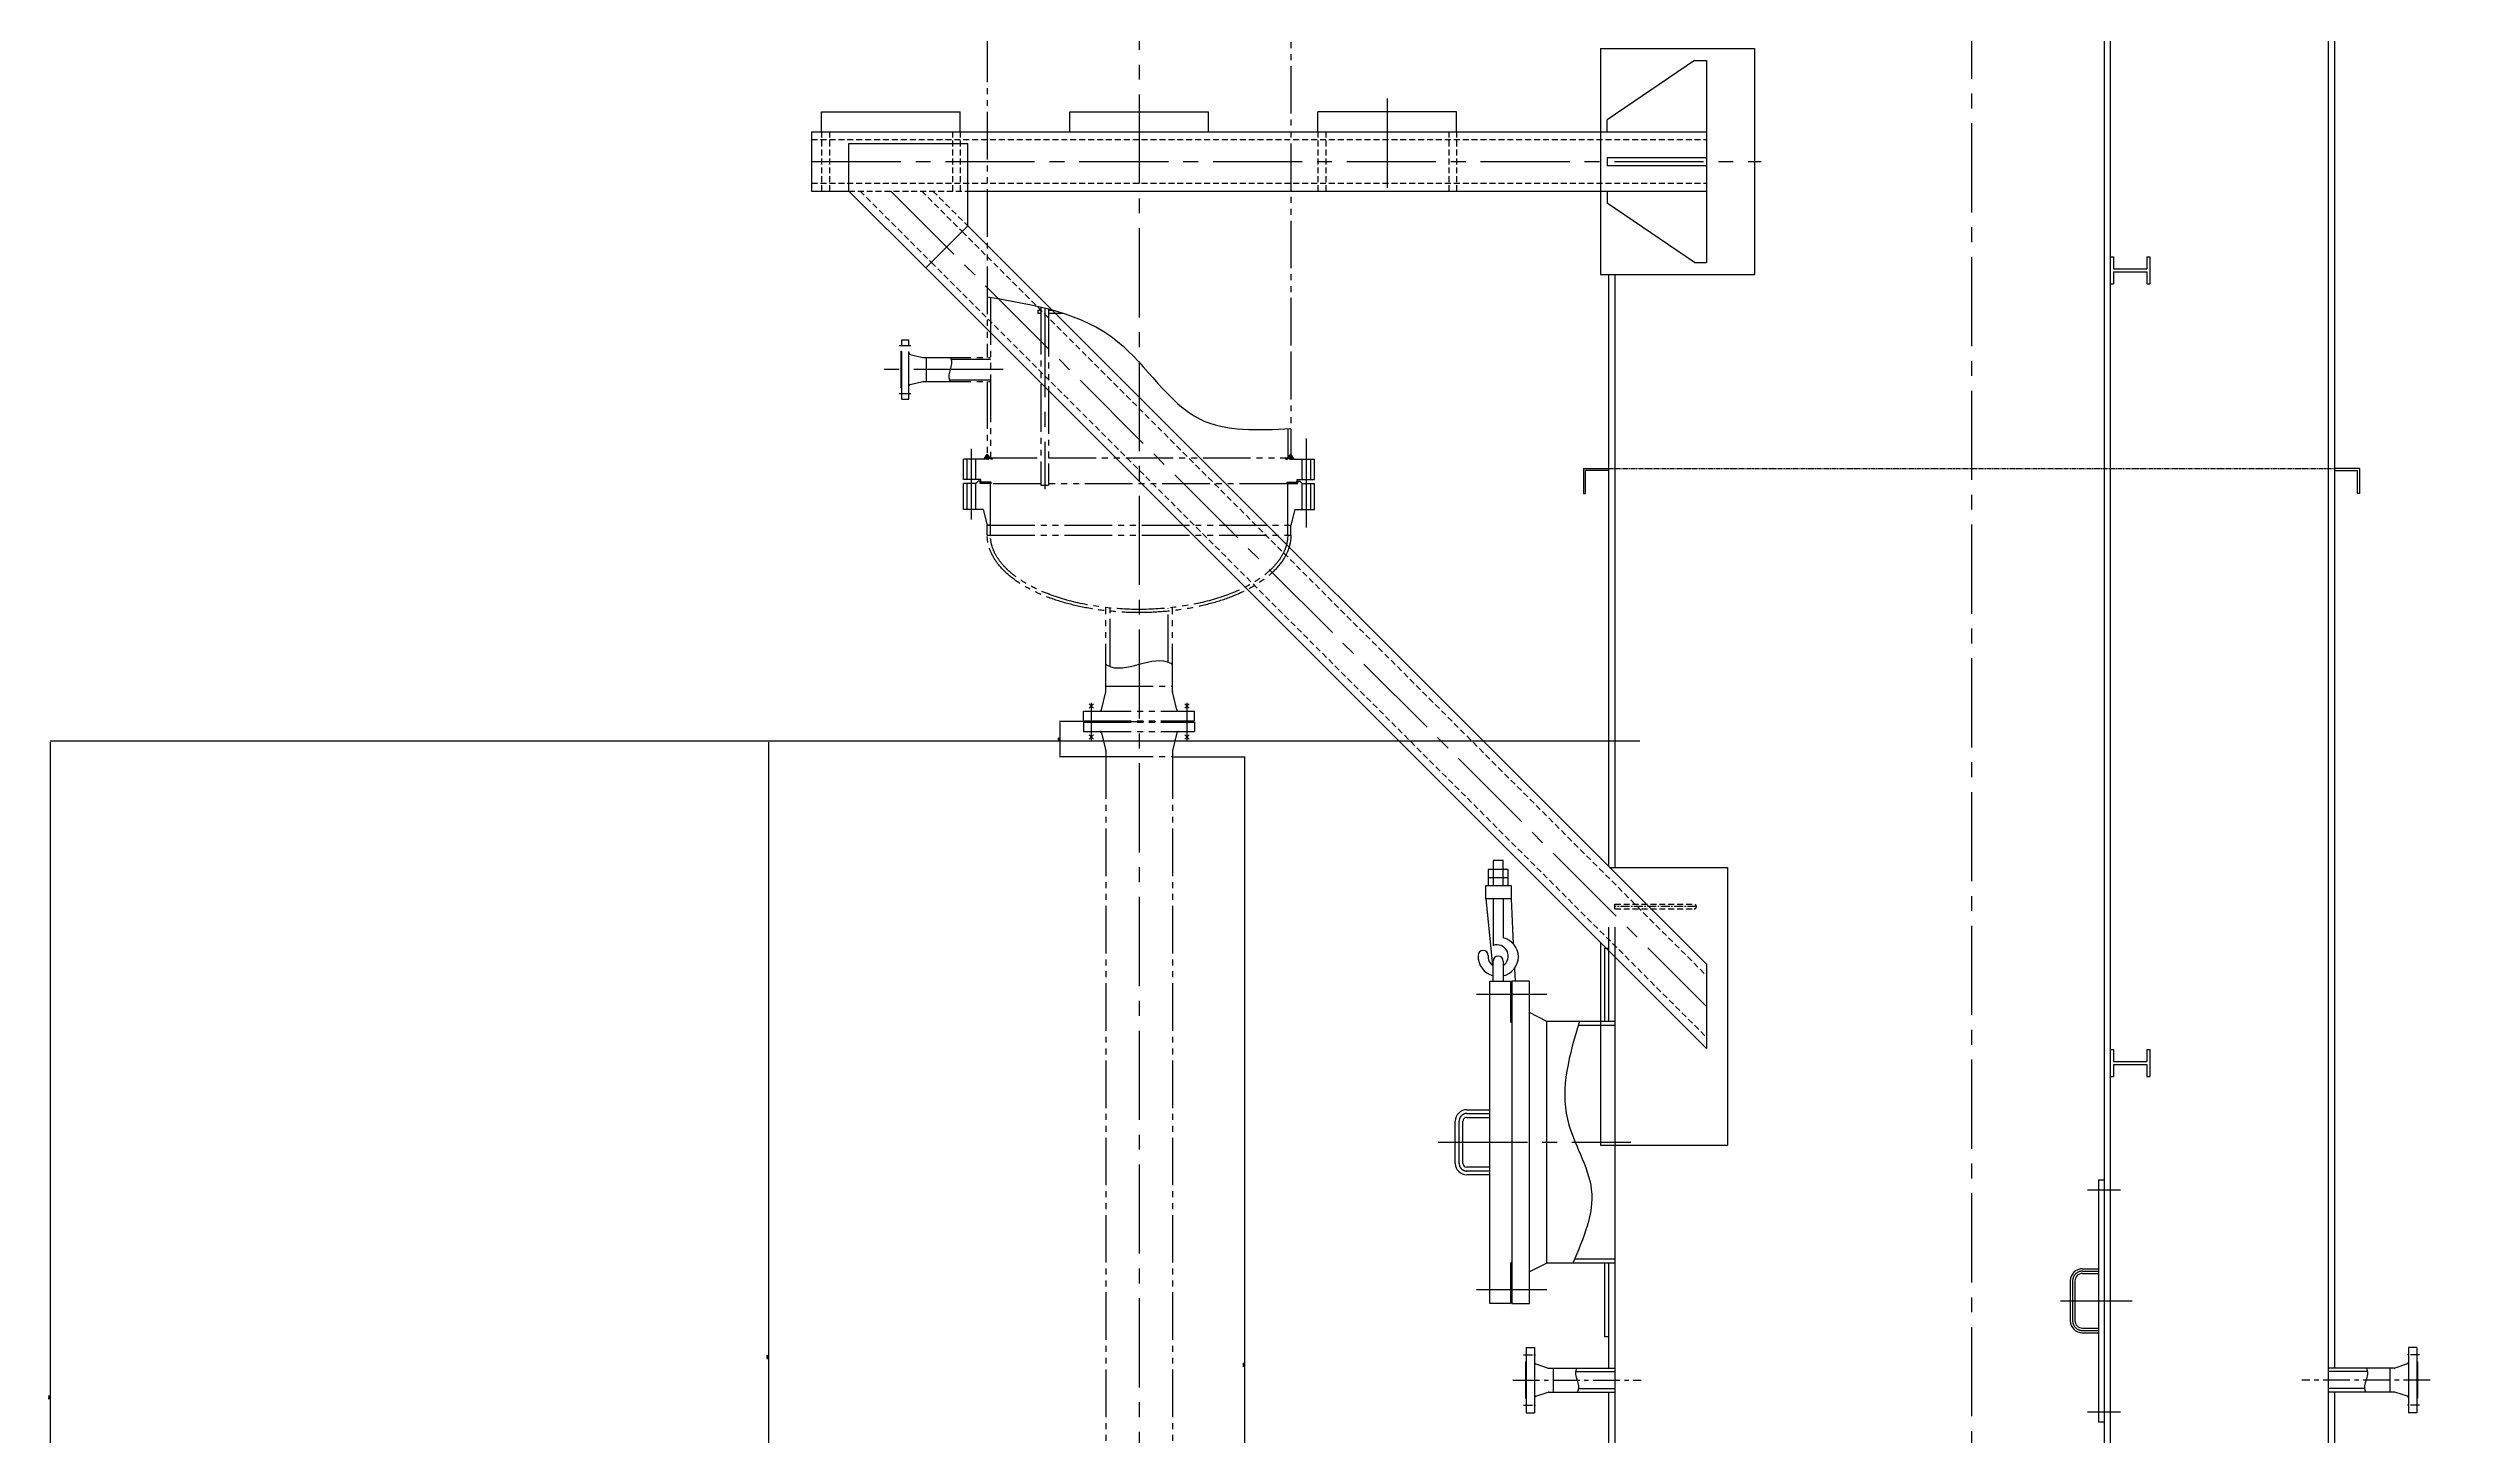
# Model space of a CAD drawing. Extents: x 45567 to 121349, y -17555 to 19241.
# Drawn here: x 80334 to 86446, y -7774 to -4274 of the extents above; entities that cross this region are included whole.
import ezdxf

# ---------------------------------------------------------------- set-up
doc = ezdxf.new("R2010")
doc.units = 0
doc.header["$LTSCALE"] = 30
doc.header["$MEASUREMENT"] = 0
for name, pattern in [('CENTER2', [1.125, 0.75, -0.125, 0.125, -0.125]), ('DASHDOT-S', [14, 10, -2, 0, -2]), ('DASHED', [0.75, 0.5, -0.25]), ('LIDIVIDE', [0.65, 0.4, -0.05, 0.05, -0.05, 0.05, -0.05])]:
    doc.linetypes.add(name, pattern=pattern)
doc.layers.get('DEFPOINTS').update_dxf_attribs({"linetype": 'CONTINUOUS'})
for name, color, linetype in [('1', 2, 'CONTINUOUS'), ('2', 1, 'CONTINUOUS'), ('3', 3, 'CENTER2'), ('5', 6, 'LIDIVIDE'), ('6', 4, 'DASHED')]:
    doc.layers.add(name, color=color, linetype=linetype)
doc.styles.add('HZ', font='simplex.shx', dxfattribs={"width": 0.75, "bigfont": 'SBTXT.shx'})
doc.dimstyles.new('STANDARD$0', dxfattribs={"dimtxt": 3.2, "dimasz": 2.8, "dimexe": 0.6, "dimexo": 0.6, "dimgap": 1, "dimtad": 1, "dimdec": 0, "dimzin": 0, "dimdsep": 46, "dimtxsty": 'HZ', "dimcen": 0.09, "dimadec": 0, "dimazin": 0, "dimtfac": 1, "dimtdec": 0, "dimtmove": 0, "dimatfit": 3, "dimfxl": 0, "dimtolj": 1, "dimtzin": 0, "dimarcsym": 0})
doc.dimstyles.new('STANDARD$2', dxfattribs={"dimtxt": 3.2, "dimasz": 2.8, "dimexe": 1, "dimexo": 0, "dimgap": 0.4, "dimtad": 1, "dimtih": 1, "dimtoh": 1, "dimdec": 0, "dimzin": 0, "dimdsep": 46, "dimtxsty": 'HZ', "dimcen": 0.75, "dimclrd": 256, "dimclre": 256, "dimclrt": 256, "dimadec": 0, "dimazin": 0, "dimtfac": 1, "dimtdec": 0, "dimtmove": 0, "dimatfit": 3, "dimfxl": 0, "dimtolj": 1, "dimtzin": 0, "dimlwd": -1, "dimlwe": -1, "dimarcsym": 0})

# ---------------------------------------------------------------- blocks, each defined once
blk = doc.blocks.new('*D848')
at = {"layer": '1'}
for start, end in [(268.47286, 269.22631), (269.24247, 269.99592)]:
    blk.add_arc((85184.8, 25824.9), 39326.1, start, end, dxfattribs=at)
for points in [[(84136.8, -13487.7), (84136.8, -13486.7), (84134, -13487.1)], [(85182, -13500.7), (85182, -13501.6), (85184.8, -13501.2)]]:
    blk.add_solid(points, dxfattribs=at)
at = {"layer": 'DEFPOINTS', "color": 0}
for p in [(85184.8, 14436.8), (84239.9, -9524.5), (84484.2, -13494.9), (84045.8, -16784.5), (85184.8, -17093.9)]:
    blk.add_point(p, dxfattribs=at)
at = {"layer": '1', "insert": (84659.4, -13497.7), "char_height": 3.2, "attachment_point": 5, "style": 'HZ'}
blk.add_mtext('\\A1;1.531°', dxfattribs=at)
blk = doc.blocks.new('*D1341')
at = {"layer": '1', "color": 0, "lineweight": -2}
for p, q in [((83169.6, -6061.5), (83352.4, -6061.5)), ((83351.8, -9128.7), (83351.8, -6064.3)), ((83169.6, -9131.5), (83352.4, -9131.5))]:
    blk.add_line(p, q, dxfattribs=at)
at = {"layer": '1', "color": 0}
for points in [[(83351.3, -6064.3), (83352.2, -6064.3), (83351.8, -6061.5)], [(83351.3, -9128.7), (83352.2, -9128.7), (83351.8, -9131.5)]]:
    blk.add_solid(points, dxfattribs=at)
at = {"layer": 'DEFPOINTS', "color": 0}
for p in [(83169, -6061.5), (83351.8, -6061.5), (83169, -9131.5)]:
    blk.add_point(p, dxfattribs=at)
at = {"layer": '1', "color": 0, "insert": (83349.2, -7596.5), "char_height": 3.2, "attachment_point": 5, "rotation": 90, "style": 'HZ'}
blk.add_mtext('\\A1;3070', dxfattribs=at)
blk = doc.blocks.new('*D2509')
at = {"layer": '1', "color": 0, "lineweight": -2}
for p, q in [((86117.4, 7665.5), (89505.4, 7665.5)), ((89504.8, -16831.7), (89504.8, 7662.7)), ((86950.8, -16834.5), (89505.4, -16834.5))]:
    blk.add_line(p, q, dxfattribs=at)
at = {"layer": '1', "color": 0}
for points in [[(89504.3, 7662.7), (89505.2, 7662.7), (89504.8, 7665.5)], [(89504.3, -16831.7), (89505.2, -16831.7), (89504.8, -16834.5)]]:
    blk.add_solid(points, dxfattribs=at)
at = {"layer": 'DEFPOINTS', "color": 0}
for p in [(86116.8, 7665.5), (89504.8, 7665.5), (86950.2, -16834.5)]:
    blk.add_point(p, dxfattribs=at)
at = {"layer": '1', "color": 0, "insert": (89502.2, -4584.5), "char_height": 3.2, "attachment_point": 5, "rotation": 90, "style": 'HZ'}
blk.add_mtext('\\A1;24500', dxfattribs=at)
blk = doc.blocks.new('*D2526')
at = {"layer": '1', "color": 0, "lineweight": -2}
for p, q in [((81443.6, -6022.5), (80337.7, -6022.5)), ((80338.3, -6025.3), (80338.3, -9331.7)), ((83842, -9334.5), (80337.7, -9334.5))]:
    blk.add_line(p, q, dxfattribs=at)
at = {"layer": '1', "color": 0}
for points in [[(80337.8, -6025.3), (80338.8, -6025.3), (80338.3, -6022.5)], [(80337.8, -9331.7), (80338.8, -9331.7), (80338.3, -9334.5)]]:
    blk.add_solid(points, dxfattribs=at)
at = {"layer": 'DEFPOINTS', "color": 0}
for p in [(81444.2, -6022.5), (80338.3, -9334.5), (83842.6, -9334.5)]:
    blk.add_point(p, dxfattribs=at)
at = {"layer": '1', "color": 0, "insert": (80335.7, -7678.5), "char_height": 3.2, "attachment_point": 5, "rotation": 90, "style": 'HZ'}
blk.add_mtext('\\A1;3312', dxfattribs=at)
blk = doc.blocks.new('*D2528')
at = {"layer": '1', "color": 0, "lineweight": -2}
for p, q in [((82847.3, -6022.5), (82149.4, -6022.5)), ((82150, -6025.3), (82150, -9128.7)), ((83000.1, -9131.5), (82149.4, -9131.5))]:
    blk.add_line(p, q, dxfattribs=at)
at = {"layer": '1', "color": 0}
for points in [[(82149.6, -6025.3), (82150.5, -6025.3), (82150, -6022.5)], [(82149.6, -9128.7), (82150.5, -9128.7), (82150, -9131.5)]]:
    blk.add_solid(points, dxfattribs=at)
at = {"layer": 'DEFPOINTS', "color": 0}
for p in [(82847.9, -6022.5), (82150, -9131.5), (83000.7, -9131.5)]:
    blk.add_point(p, dxfattribs=at)
at = {"layer": '1', "color": 0, "insert": (82147.4, -7577), "char_height": 3.2, "attachment_point": 5, "rotation": 90, "style": 'HZ'}
blk.add_mtext('\\A1;3109', dxfattribs=at)
blk = doc.blocks.new('*D2529')
at = {"layer": '1', "color": 0, "lineweight": -2}
for p, q in [((82976.2, -5972.5), (82884.5, -5972.5)), ((82885.1, -5975.3), (82885.1, -6058.7)), ((83000.1, -6061.5), (82884.5, -6061.5))]:
    blk.add_line(p, q, dxfattribs=at)
at = {"layer": '1', "color": 0}
for points in [[(82884.6, -5975.3), (82885.5, -5975.3), (82885.1, -5972.5)], [(82884.6, -6058.7), (82885.5, -6058.7), (82885.1, -6061.5)]]:
    blk.add_solid(points, dxfattribs=at)
at = {"layer": 'DEFPOINTS', "color": 0}
for p in [(82976.8, -5972.5), (82885.1, -6061.5), (83000.7, -6061.5)]:
    blk.add_point(p, dxfattribs=at)
at = {"layer": '1', "color": 0, "insert": (82882.5, -6017), "char_height": 3.2, "attachment_point": 5, "rotation": 90, "style": 'HZ'}
blk.add_mtext('\\A1;89', dxfattribs=at)

msp = doc.modelspace()

# ---------------------------------------------------------------- hatches: boundary and pattern name
at = {"layer": '5', "ltscale": 10}
h = msp.add_hatch(dxfattribs=at)
h.set_pattern_fill('ANSI37', color=256, scale=10, style=0)
h.set_pattern_definition([(225, (93607.624, -535.065), (0.88388348, -0.88388348), []), (315, (93607.624, -535.065), (0.88388348, 0.88388348), [])])
h.paths.add_polyline_path([(82693.840153, -5310.485526), (82703.257577, -5310.485526, 0.2982166267), (82707.840153, -5307.485526), (82709.840153, -5307.485526), (82709.840153, -5305.485526), (82707.840153, -5305.485526), (82701.840153, -5298.335005)])
h = msp.add_hatch(dxfattribs=at)
h.set_pattern_fill('ANSI37', color=256, scale=10, style=0)
h.set_pattern_definition([(315, (72562.0564, -535.065), (-0.88388348, -0.88388348), []), (225, (72562.0564, -535.065), (-0.88388348, 0.88388348), [])])
h.paths.add_polyline_path([(83461.840153, -5307.485526), (83459.840153, -5307.485526), (83459.840153, -5305.485526), (83461.840153, -5305.485526), (83467.840153, -5298.335005), (83475.840153, -5310.485526), (83466.422729, -5310.485526, -0.2982166267)])

# ---------------------------------------------------------------- linework, layer by layer
at = {"layer": '1'}
for p, q in [((84205.840153, -5334.485526), (84268.840153, -5334.485526)), ((84205.840153, -5334.485526), (84205.840153, -5397.485526)), ((84268.840153, -5339.485526), (84210.840153, -5339.485526)), ((84210.840153, -5397.485526), (84210.840153, -5339.485526)), ((84268.840153, -5334.485526), (84268.840153, -5339.485526)), ((86163.840153, -5334.485526), (86100.840153, -5334.485526)), ((86100.840153, -5334.485526), (86100.840153, -5339.485526)), ((86100.840153, -5339.485526), (86158.840153, -5339.485526)), ((86158.840153, -5397.485526), (86158.840153, -5339.485526)), ((86163.840153, -5334.485526), (86163.840153, -5397.485526)), ((84205.840153, -5397.485526), (84210.840153, -5397.485526)), ((86163.840153, -5397.485526), (86158.840153, -5397.485526)), ((82969.597852, -5938.981282), (82958.582454, -5927.965884)), ((82969.597852, -5927.965884), (82958.582454, -5938.981282)), ((83200.082454, -5938.981282), (83211.097852, -5927.965884)), ((83200.082454, -5927.965884), (83211.097852, -5938.981282)), ((84347.704406, -6022.485526), (80582.367216, -6022.485526)), ((82969.597852, -6005.98977), (82958.582454, -6017.005169)), ((82969.597852, -6017.005169), (82958.582454, -6005.98977)), ((83200.082454, -6005.98977), (83211.097852, -6017.005169)), ((83200.082454, -6017.005169), (83211.097852, -6005.98977))]:
    msp.add_line(p, q, dxfattribs=at)
for points in [[(82701.840153, -4901.12574), (83030.785411, -5013.977932), (83238.637579, -5209.901395), (83467.840153, -5233.45598)], [(82609.123406, -5114.635526), (82607.323406, -5111.635526), (82610.923406, -5057.335526), (82609.123406, -5054.335526)], [(83000.68979, -5828.38598), (83004.68979, -5830.78598), (83164.98979, -5825.98598), (83168.98979, -5828.38598)], [(84195.463408, -6729.685526), (84165.3784, -6976.241975), (84225.695188, -7154.017497), (84179.026642, -7339.285526)], [(84189.647802, -7604.335413), (84187.847802, -7607.335413), (84191.447802, -7661.635413), (84189.647802, -7664.635413)], [(86180.032505, -7604.335413), (86181.832505, -7607.335413), (86178.232505, -7661.635413), (86180.032505, -7664.635413)]]:
    msp.add_spline(points, degree=3, dxfattribs=at)
at = {"layer": '2'}
for p, q in [((86084.840153, 12198.664474), (86084.840153, -7834.485526)), ((86100.840153, -2564.635526), (86100.840153, -7604.335526)), ((85519.840153, -2734.485526), (85519.840153, -8252.150164)), ((85534.840153, -2734.485526), (85534.840153, -8249.063625)), ((84248.840153, -4274.485526), (84637.019627, -4274.485526)), ((84248.840153, -4274.485526), (84248.840153, -4844.485526)), ((84637.019627, -4274.485526), (84637.019627, -4844.485526)), ((84485.840153, -4304.485526), (84265.840153, -4454.485526)), ((84485.840153, -4304.485526), (84515.840153, -4304.485526)), ((84515.840153, -4304.485526), (84515.840153, -4814.485526)), ((82283.840153, -4434.485526), (82633.840153, -4434.485526)), ((82283.840153, -4484.485526), (82283.840153, -4434.485526)), ((82633.840153, -4484.485526), (82633.840153, -4434.485526)), ((82909.840153, -4434.485526), (83259.840153, -4434.485526)), ((82909.840153, -4484.485526), (82909.840153, -4434.485526)), ((83259.840153, -4484.485526), (83259.840153, -4434.485526)), ((83885.840153, -4434.485526), (83535.840153, -4434.485526)), ((83535.840153, -4484.485526), (83535.840153, -4434.485526)), ((83885.840153, -4484.485526), (83885.840153, -4434.485526)), ((84265.840153, -4484.485526), (84265.840153, -4454.485526)), ((82258.840153, -4484.485526), (84515.840153, -4484.485526)), ((82258.840153, -4484.485526), (82258.840153, -4634.485526)), ((82352.774136, -4514.485526), (82652.774136, -4514.485526)), ((82352.774136, -4634.485526), (82352.774136, -4514.485526)), ((82652.774136, -4722.353492), (82652.774136, -4514.485526)), ((84265.840153, -4549.485526), (84515.840153, -4549.485526)), ((84265.840153, -4549.485526), (84265.840153, -4569.485526)), ((84265.840153, -4569.485526), (84515.840153, -4569.485526)), ((82258.840153, -4634.485526), (82352.774136, -4634.485526)), ((82352.774136, -4634.485526), (82546.708119, -4828.419509)), ((82652.774136, -4634.485526), (84515.840153, -4634.485526)), ((84265.840153, -4634.485526), (84265.840153, -4664.485526)), ((84485.840153, -4814.485526), (84265.840153, -4664.485526)), ((82652.774136, -4722.353492), (82546.708119, -4828.419509)), ((82652.774136, -4722.353492), (84515.840153, -6585.419509)), ((82546.708119, -4828.419509), (84515.840153, -6797.551543)), ((84485.840153, -4814.485526), (84515.840153, -4814.485526)), ((85534.840153, -4800.485526), (85542.840153, -4800.485526)), ((85542.840153, -4800.485526), (85542.840153, -4830.485526)), ((85626.840153, -4800.485526), (85626.840153, -4830.485526)), ((85626.840153, -4800.485526), (85634.840153, -4800.485526)), ((85634.840153, -4800.485526), (85634.840153, -4868.485526)), ((84248.840153, -4844.485526), (84637.019627, -4844.485526)), ((84268.840153, -4844.485526), (84268.840153, -6338.419509)), ((84284.840153, -4844.485526), (84284.840153, -6341.485526)), ((85534.840153, -4868.485526), (85542.840153, -4868.485526)), ((85542.840153, -4830.485526), (85626.840153, -4830.485526)), ((85542.840153, -4838.485526), (85626.840153, -4838.485526)), ((85542.840153, -4838.485526), (85542.840153, -4868.485526)), ((85626.840153, -4838.485526), (85626.840153, -4868.485526)), ((85626.840153, -4868.485526), (85634.840153, -4868.485526)), ((84271.90617, -6341.485526), (84569.536928, -6341.485526)), ((84569.536928, -6341.485526), (84569.536928, -7041.485526)), ((84248.840153, -6530.551543), (84248.840153, -7041.485526)), ((84268.840153, -6491.485526), (84268.840153, -6729.685526)), ((84284.840153, -6491.485526), (84284.840153, -7834.485526)), ((84258.840153, -6544.485526), (84268.840153, -6544.485526)), ((84258.840153, -6544.485526), (84258.840153, -6729.685526)), ((84515.840153, -6585.419509), (84515.840153, -6797.551543)), ((84024.840153, -6732.588384), (84024.840153, -7336.382669)), ((85534.840153, -6800.485526), (85542.840153, -6800.485526)), ((85542.840153, -6800.485526), (85542.840153, -6830.485526)), ((85542.840153, -6830.485526), (85626.840153, -6830.485526)), ((85542.840153, -6838.485526), (85626.840153, -6838.485526)), ((85542.840153, -6838.485526), (85542.840153, -6868.485526)), ((85626.840153, -6800.485526), (85626.840153, -6830.485526)), ((85626.840153, -6800.485526), (85634.840153, -6800.485526)), ((85626.840153, -6838.485526), (85626.840153, -6868.485526)), ((85634.840153, -6800.485526), (85634.840153, -6868.485526)), ((85534.840153, -6868.485526), (85542.840153, -6868.485526)), ((85626.840153, -6868.485526), (85634.840153, -6868.485526)), ((83911.628725, -6952.237907), (83969.685867, -6952.237907)), ((83882.600153, -7087.704574), (83882.600153, -6981.266479)), ((83901.952534, -7087.704574), (83901.952534, -6981.266479)), ((83911.628725, -6971.590288), (83969.685867, -6971.590288)), ((84248.840153, -7041.485526), (84569.536928, -7041.485526)), ((83969.685867, -7097.380764), (83911.628725, -7097.380764)), ((83969.685867, -7116.733145), (83911.628725, -7116.733145)), ((85504.840153, -7129.485526), (85504.840153, -7739.485526)), ((85504.840153, -7129.485526), (85519.840153, -7129.485526)), ((84258.840153, -7339.285526), (84258.840153, -7524.485526)), ((84268.840153, -7339.285526), (84268.840153, -7604.335526)), ((85433.840153, -7384.485526), (85433.840153, -7484.485526)), ((85445.840153, -7384.485526), (85445.840153, -7484.485526)), ((85464.840153, -7353.485526), (85504.840153, -7353.485526)), ((85464.840153, -7365.485526), (85504.840153, -7365.485526)), ((85464.840153, -7503.485526), (85504.840153, -7503.485526)), ((85464.840153, -7515.485526), (85504.840153, -7515.485526)), ((84061.440153, -7551.985526), (84082.340153, -7551.985526)), ((84061.440153, -7551.985526), (84061.440153, -7716.985526)), ((84082.340153, -7551.985526), (84082.340153, -7716.985526)), ((84258.840153, -7524.485526), (84268.840153, -7524.485526)), ((86287.340153, -7551.985526), (86287.340153, -7716.985526)), ((86308.240153, -7551.985526), (86287.340153, -7551.985526)), ((86308.240153, -7551.985526), (86308.240153, -7716.985526)), ((84059.840153, -7588.485526), (84061.440153, -7588.485526)), ((84059.840153, -7588.485526), (84059.840153, -7680.485526)), ((84085.415325, -7593.512027), (84117.14655, -7604.103999)), ((84118.571378, -7604.335526), (84284.840153, -7604.335526)), ((84129.840153, -7604.335526), (84129.840153, -7664.635526)), ((84186.055708, -7613.135526), (84284.840153, -7613.135526)), ((86251.108928, -7604.335526), (86084.840153, -7604.335526)), ((86183.624598, -7613.135526), (86084.840153, -7613.135526)), ((86239.840153, -7604.335526), (86239.840153, -7664.635526)), ((86284.264981, -7593.512027), (86252.533756, -7604.103999)), ((86309.840153, -7588.485526), (86308.240153, -7588.485526)), ((86309.840153, -7588.485526), (86309.840153, -7680.485526)), ((84059.840153, -7680.485526), (84061.440153, -7680.485526)), ((84085.415325, -7675.459025), (84117.14655, -7664.867053)), ((84118.571378, -7664.635526), (84284.840153, -7664.635526)), ((84193.239864, -7655.835526), (84284.840153, -7655.835526)), ((84268.840153, -7664.635526), (84268.840153, -7809.485526)), ((86176.440442, -7655.835526), (86084.840153, -7655.835526)), ((86251.108928, -7664.635526), (86084.840153, -7664.635526)), ((86100.840153, -7664.635526), (86100.840153, -7809.485526)), ((86284.264981, -7675.459025), (86252.533756, -7664.867053)), ((86309.840153, -7680.485526), (86308.240153, -7680.485526)), ((84061.440153, -7716.985526), (84082.340153, -7716.985526)), ((85504.840153, -7739.485526), (85519.840153, -7739.485526)), ((86308.240153, -7716.985526), (86287.340153, -7716.985526))]:
    msp.add_line(p, q, dxfattribs=at)
at = {"layer": '2', "ltscale": 5}
for p, q in [((84016.230292, -6346.145527), (83965.430292, -6346.145527)), ((83965.430292, -6346.145527), (83965.430292, -6386.785527)), ((84003.530292, -6323.285527), (83978.130292, -6323.285527)), ((83978.130292, -6323.285527), (83978.130292, -6386.785527)), ((84003.530292, -6386.785527), (84003.530292, -6323.285527)), ((84016.230292, -6386.785527), (84016.230292, -6346.145527)), ((83959.203923, -6386.785527), (83990.830292, -6386.785527)), ((83959.203923, -6419.805527), (83959.203923, -6386.785527)), ((83965.430292, -6366.465527), (84016.230292, -6366.465527)), ((83990.830292, -6386.785527), (84023.381464, -6386.785527)), ((84023.381464, -6386.785527), (84023.381464, -6419.805527)), ((84023.381464, -6419.805527), (83959.203923, -6419.805527)), ((83959.203923, -6419.805527), (83976.649777, -6587.811678)), ((83978.130292, -6419.805527), (83978.130292, -6537.915526)), ((84003.530292, -6419.805527), (84003.530292, -6518.865526)), ((84023.381464, -6419.805527), (84028.930827, -6533.546501)), ((83978.130292, -6628.085526), (83978.130292, -6577.285526)), ((84003.530292, -6577.285526), (84003.530292, -6628.085526)), ((84031.96693, -6595.775154), (84033.543336, -6628.085526)), ((83969.685867, -6628.085526), (84021.937296, -6628.085526)), ((83969.685867, -7440.885526), (83969.685867, -6628.085526)), ((84021.937296, -6628.085526), (84021.937296, -6729.685526)), ((84069.350629, -6628.085526), (84024.840153, -6628.085526)), ((84024.840153, -6628.085526), (84024.840153, -7440.885526)), ((84069.350629, -7440.885526), (84069.350629, -6628.085526)), ((84113.861105, -6729.685526), (84069.350629, -6707.430288)), ((84021.937296, -6729.685526), (84024.840153, -6732.588384)), ((84284.840153, -6729.685526), (84113.861105, -6729.685526)), ((84113.861105, -7339.285526), (84113.861105, -6729.685526)), ((84284.840153, -6739.685526), (84192.526151, -6739.685526)), ((84284.840153, -7329.285526), (84183.317501, -7329.285526)), ((84024.840153, -7336.382669), (84021.937296, -7339.285526)), ((84021.937296, -7339.285526), (84021.937296, -7440.885526)), ((84113.861105, -7339.285526), (84069.350629, -7361.540764)), ((84284.840153, -7339.285526), (84113.861105, -7339.285526)), ((84021.937296, -7440.885526), (83969.685867, -7440.885526)), ((84024.840153, -7440.885526), (84069.350629, -7440.885526))]:
    msp.add_line(p, q, dxfattribs=at)
for centre, radius, start, end in [((83987.655292, -6564.903026), 28.619063, 303.6900675264, 109.4400348263), ((83992.946959, -6566.490526), 48.786756, 282.5288077081, 77.4711922919), ((83990.804882, -6564.922084), 50.8, 178.1877101923, 255.5520850983), ((83952.730292, -6563.315526), 12.7, 0, 180), ((83990.617436, -6566.596954), 25.4, 172.5772075938, 240.5528947596), ((83990.830292, -6577.285526), 12.7, 0, 180)]:
    msp.add_arc(centre, radius, start, end, dxfattribs=at)
at = {"layer": '2'}
for centre, radius, start, end in [((83911.628725, -6981.266478), 29.028571, 90.0000007671, 180.0000007671), ((83911.628725, -6981.266478), 9.67619, 90.0000007671, 180.0000007671), ((83911.628724, -7087.704573), 29.028571, 180.0000007671, 270.0000007671), ((83911.628724, -7087.704574), 9.67619, 180.0000007671, 270.0000007671), ((85464.840153, -7384.485526), 31, 90, 180), ((85464.840153, -7384.485526), 19, 90, 180), ((85464.840153, -7484.485526), 31, 180, 270), ((85464.840153, -7484.485526), 19, 180, 270), ((84086.840153, -7589.243554), 4.5, 180, 251.5408451032), ((84118.571378, -7599.835526), 4.5, 251.5408451032, 270), ((86251.108928, -7599.835526), 4.5, 270, 288.4591548968), ((86282.840153, -7589.243554), 4.5, 288.4591548968, 0), ((84086.840153, -7679.727499), 4.5, 108.4591548968, 180), ((84118.571378, -7669.135526), 4.5, 90, 108.4591548968), ((86251.108928, -7669.135526), 4.5, 71.5408451032, 90), ((86282.840153, -7679.727499), 4.5, 0, 71.5408451032)]:
    msp.add_arc(centre, radius, start, end, dxfattribs=at)
at = {"layer": '3', "ltscale": 10}
for p, q in [((85184.840153, 14436.761658), (85184.840153, -17093.858621)), ((83084.840153, -1690.485526), (83084.840153, -9131.485483)), ((83710.840153, -4401.140963), (83710.840153, -4634.485526)), ((82258.840153, -4559.485526), (84653.909322, -4559.485526)), ((82258.840153, -4559.485526), (84653.909322, -4559.485526)), ((82458.840153, -4634.485526), (84515.840153, -6691.485526)), ((82846.683167, -4929.190575), (82846.683167, -5386.485526)), ((82479.840051, -5024.235526), (82509.340051, -5024.235526)), ((82741.92351, -5084.485526), (82413.347512, -5084.485526)), ((82479.840051, -5144.735526), (82509.340051, -5144.735526)), ((83507.340153, -5483.602456), (83507.340153, -5249.915115)), ((82662.340153, -5463.033628), (82662.340153, -5284.477038)), ((82964.090153, -5925.87748), (82964.090153, -6021.587651)), ((83205.590153, -5925.87748), (83205.590153, -6021.587651)), ((83839.310207, -7034.485526), (84325.415598, -7034.485526)), ((85477.446999, -7154.485526), (85560.454924, -7154.485526)), ((85439.840153, -7384.485526), (85439.840153, -7484.485526)), ((85464.840153, -7359.485526), (85504.840153, -7359.485526)), ((85409.297649, -7434.485526), (85589.999224, -7434.485526)), ((85464.840153, -7509.485526), (85504.840153, -7509.485526)), ((85477.446999, -7714.485526), (85560.454924, -7714.485526))]:
    msp.add_line(p, q, dxfattribs=at)
at = {"layer": '3'}
for p, q in [((84490.840153, -6439.685526), (84284.840153, -6439.685526)), ((84054.840153, -7570.985526), (84087.340153, -7570.985526)), ((86314.840153, -7570.985526), (86282.340153, -7570.985526)), ((84054.840153, -7697.985526), (84087.340153, -7697.985526)), ((86314.840153, -7697.985526), (86282.340153, -7697.985526))]:
    msp.add_line(p, q, dxfattribs=at)
at = {"layer": '3', "linetype": 'DASHDOT-S'}
for p, q in [((84113.861105, -6661.952193), (83935.819201, -6661.952193)), ((83911.628725, -6961.914098), (83969.685867, -6961.914098)), ((83892.276344, -7087.704574), (83892.276344, -6981.266479)), ((83969.685867, -7107.056955), (83911.628725, -7107.056955)), ((84113.861105, -7407.018859), (83935.819201, -7407.018859))]:
    msp.add_line(p, q, dxfattribs=at)
at = {"layer": '3', "ltscale": 1050}
for p, q in [((84113.861105, -6661.952193), (83935.819201, -6661.952193)), ((84113.861105, -7407.018859), (83935.819201, -7407.018859))]:
    msp.add_line(p, q, dxfattribs=at)
at = {"layer": '3', "ltscale": 3}
for p, q in [((84027.734692, -7634.485526), (84351.56098, -7634.485526)), ((86341.945614, -7634.485526), (86018.119326, -7634.485526))]:
    msp.add_line(p, q, dxfattribs=at)
at = {"layer": '3', "linetype": 'DASHDOT-S'}
for centre, start, end in [((83911.628725, -6981.266478), 90.0000007671, 180.0000007671), ((83911.628724, -7087.704574), 180.0000007671, 270.0000007671)]:
    msp.add_arc(centre, 19.352381, start, end, dxfattribs=at)
at = {"layer": '3', "ltscale": 10}
for centre, start, end in [((85464.840153, -7384.485526), 89.9999999999, 179.9999999999), ((85464.840153, -7484.485526), 180, 270)]:
    msp.add_arc(centre, 25, start, end, dxfattribs=at)
at = {"layer": '5', "ltscale": 10}
for p, q in [((82701.840153, -3264.635526), (82701.840153, -5054.335526)), ((83467.840153, -3344.035526), (83467.840153, -5040.035629)), ((82709.840153, -4902.455755), (82709.840153, -5308.485526)), ((82829.840153, -4934.485526), (82837.183167, -4934.485526)), ((82829.840153, -4934.485526), (82829.840153, -4942.485526)), ((82829.840153, -4942.485526), (82837.183167, -4942.485526)), ((82837.183167, -4926.858226), (82837.183167, -5376.485526)), ((82856.183167, -4931.636938), (82856.183167, -5376.485526)), ((82856.183167, -4934.485526), (82866.683299, -4934.485526)), ((82856.183167, -4942.485526), (82893.303334, -4942.485526)), ((82486.440051, -5159.485526), (82486.440051, -5009.485526)), ((82486.440051, -5009.485526), (82504.340051, -5009.485526)), ((82504.340051, -5159.485526), (82504.340051, -5009.485526)), ((82484.840051, -5130.485526), (82484.840051, -5038.485526)), ((82484.840051, -5038.485526), (82486.440051, -5038.485526)), ((82507.751535, -5046.335995), (82539.303997, -5054.20189)), ((82540.392513, -5054.335526), (82709.840153, -5054.335526)), ((82548.840051, -5114.635526), (82548.840051, -5054.335526)), ((82611.35687, -5058.245526), (82709.840153, -5058.245526)), ((83467.840153, -5040.035629), (83467.840153, -5298.335005)), ((82484.840051, -5130.485526), (82486.440051, -5130.485526)), ((82507.751535, -5122.635058), (82539.303997, -5114.769162)), ((82540.392513, -5114.635526), (82709.840153, -5114.635526)), ((82606.889941, -5110.725526), (82709.840153, -5110.725526)), ((82701.840153, -5114.635526), (82701.840153, -5298.335005)), ((82486.440051, -5159.485526), (82504.340051, -5159.485526)), ((83459.840153, -5233.874566), (83459.840153, -5308.485526)), ((82703.257577, -5310.485526), (82642.340153, -5310.485526)), ((82642.340153, -5362.485526), (82642.340153, -5310.485526)), ((82651.340153, -5362.485526), (82651.340153, -5310.485526)), ((82673.340153, -5362.485526), (82673.340153, -5310.485526)), ((82693.840153, -5310.485526), (82701.840153, -5298.335005)), ((82707.840153, -5305.485526), (82701.840153, -5298.335005)), ((82709.840153, -5305.485526), (82707.840153, -5305.485526)), ((82707.840153, -5307.485526), (82837.183167, -5307.485526)), ((82713.840153, -5310.485526), (82711.840153, -5310.485526)), ((82715.840153, -5308.485526), (82715.840153, -5307.485526)), ((82856.183167, -5307.485526), (83461.840153, -5307.485526)), ((83453.840153, -5308.485526), (83453.840153, -5307.485526)), ((83455.840153, -5310.485526), (83457.840153, -5310.485526)), ((83459.840153, -5305.485526), (83461.840153, -5305.485526)), ((83461.840153, -5305.485526), (83467.840153, -5298.335005)), ((83466.422729, -5310.485526), (83527.340153, -5310.485526)), ((83475.840153, -5310.485526), (83467.840153, -5298.335005)), ((83496.340153, -5362.485526), (83496.340153, -5310.485526)), ((83518.340153, -5362.485526), (83518.340153, -5310.485526)), ((83527.340153, -5362.485526), (83527.340153, -5310.485526)), ((82685.840153, -5362.485526), (82642.340153, -5362.485526)), ((82673.340153, -5372.485526), (82642.340153, -5372.485526)), ((82642.340153, -5437.485526), (82642.340153, -5372.485526)), ((82651.340153, -5437.485526), (82651.340153, -5372.485526)), ((82679.340153, -5366.485526), (82673.340153, -5372.485526)), ((82673.340153, -5437.485526), (82673.340153, -5372.485526)), ((82684.340153, -5366.485526), (82679.340153, -5366.485526)), ((82684.340153, -5372.485526), (82684.340153, -5366.485526)), ((82709.840153, -5372.485526), (82684.340153, -5372.485526)), ((82685.840153, -5368.485526), (82685.840153, -5362.485526)), ((82711.340153, -5368.485526), (82685.840153, -5368.485526)), ((82709.840153, -5477.485526), (82709.840153, -5372.485526)), ((82711.340153, -5373.485526), (82711.340153, -5368.485526)), ((82837.183167, -5373.485526), (82711.340153, -5373.485526)), ((82837.183167, -5376.485526), (82856.183167, -5376.485526)), ((83458.340153, -5373.485526), (82856.183167, -5373.485526)), ((83458.340153, -5368.485526), (83483.840153, -5368.485526)), ((83458.340153, -5373.485526), (83458.340153, -5368.485526)), ((83459.840153, -5477.485526), (83459.840153, -5372.485526)), ((83459.840153, -5372.485526), (83485.340153, -5372.485526)), ((83483.840153, -5362.485526), (83527.340153, -5362.485526)), ((83483.840153, -5368.485526), (83483.840153, -5362.485526)), ((83485.340153, -5366.485526), (83490.340153, -5366.485526)), ((83485.340153, -5372.485526), (83485.340153, -5366.485526)), ((83490.340153, -5366.485526), (83496.340153, -5372.485526)), ((83496.340153, -5372.485526), (83527.340153, -5372.485526)), ((83496.340153, -5437.485526), (83496.340153, -5372.485526)), ((83518.340153, -5437.485526), (83518.340153, -5372.485526)), ((83527.340153, -5437.485526), (83527.340153, -5372.485526)), ((82691.840153, -5437.485526), (82642.340153, -5437.485526)), ((82691.840153, -5437.485526), (82701.840153, -5477.485526)), ((83477.840153, -5437.485526), (83467.840153, -5477.485526)), ((83477.840153, -5437.485526), (83527.340153, -5437.485526)), ((82701.840153, -5477.485526), (83467.840153, -5477.485526)), ((82701.840153, -5502.485526), (82701.840153, -5477.485526)), ((82709.840153, -5477.485526), (82701.840153, -5477.485526)), ((82701.840153, -5477.485526), (82701.840153, -5477.485526)), ((82709.840153, -5502.485526), (82709.840153, -5477.485526)), ((83459.840153, -5502.485526), (83459.840153, -5477.485526)), ((83459.840153, -5477.485526), (83467.840153, -5477.485526)), ((83467.840153, -5502.485526), (83467.840153, -5477.485526)), ((83467.840153, -5477.485526), (83467.840153, -5477.485526)), ((82701.840153, -5502.485526), (83467.840153, -5502.485526)), ((83000.690153, -5896.954394), (83000.68979, -5685.203695)), ((83011.65979, -5834.026527), (83011.65979, -5686.380628)), ((83158.01979, -5822.745432), (83158.01979, -5686.380701)), ((83168.990153, -5896.954394), (83168.98979, -5685.203778)), ((82989.66662, -5943.533196), (83000.566497, -5898.002064)), ((83000.690153, -5883.485526), (83168.990153, -5883.485526)), ((83180.013686, -5943.533196), (83169.113809, -5898.002064)), ((82944.840153, -5970.885526), (82944.840153, -5946.985526)), ((82944.840153, -5946.985526), (83224.840153, -5946.985526)), ((82944.840153, -5970.885526), (83224.840153, -5970.885526)), ((82944.840153, -5974.085526), (83224.840153, -5974.085526)), ((82944.840153, -5974.085526), (82944.840153, -5997.985526)), ((82976.840153, -5972.485526), (82976.840153, -5970.885526)), ((82976.840153, -5972.485526), (83192.840153, -5972.485526)), ((82976.840153, -5972.485526), (83192.840153, -5972.485526)), ((82976.840153, -5972.485526), (82976.840153, -5974.085526)), ((83192.840153, -5972.485526), (83192.840153, -5970.885526)), ((83192.840153, -5972.485526), (83192.840153, -5974.085526)), ((83224.840153, -5970.885526), (83224.840153, -5946.985526)), ((83224.840153, -5974.085526), (83224.840153, -5997.985526)), ((82944.840153, -5997.985526), (83224.840153, -5997.985526)), ((82989.66662, -6001.437856), (83000.566497, -6046.968989)), ((83000.690153, -6048.016659), (83000.68487, -9131.48544)), ((83168.990153, -6048.016659), (83168.984868, -9132.60799)), ((83180.013686, -6001.437856), (83169.113809, -6046.968989)), ((83000.690153, -6061.485526), (83168.990153, -6061.485526))]:
    msp.add_line(p, q, dxfattribs=at)
at = {"layer": '5'}
msp.add_line((84266.840153, -5334.485526), (86102.840153, -5334.485526), dxfattribs=at)
at = {"layer": '5', "ltscale": 10}
for centre, radius, start, end in [((82508.840051, -5041.969631), 4.5, 180, 256.0017384811), ((82540.392513, -5049.835526), 4.5, 256.0017384811, 270), ((82508.840051, -5127.001421), 4.5, 103.9982615189, 180), ((82540.392513, -5119.135526), 4.5, 90, 103.9982615189), ((82703.257577, -5305.485526), 5, 270, 336.4218215213), ((82711.840153, -5308.485526), 2, 180, 270), ((82713.840153, -5308.485526), 2, 270, 0), ((83455.840153, -5308.485526), 2, 180, 270), ((83457.840153, -5308.485526), 2, 270, 0), ((83466.422729, -5305.485526), 5, 203.5781784779, 270), ((82996.190153, -5896.954394), 4.5, 346.5371047369, 0), ((83173.490153, -5896.954394), 4.5, 180, 193.4628952631), ((82985.290276, -5942.485526), 4.5, 270, 346.5371047369), ((83184.39003, -5942.485526), 4.5, 193.4628952631, 270), ((82985.290276, -6002.485526), 4.5, 13.4628952634, 90.0000000003), ((82996.190153, -6048.016659), 4.5, 0.0000000003, 13.4628952634), ((83173.490153, -6048.016659), 4.5, 166.5371047372, 180.0000000003), ((83184.39003, -6002.485526), 4.5, 90.0000000003, 166.5371047372)]:
    msp.add_arc(centre, radius, start, end, dxfattribs=at)
at = {"layer": '5', "ltscale": 10, "extrusion": (0, 0, -1)}
msp.add_ellipse((83084.840153, -5502.485526), major_axis=(-375, 0), ratio=0.5, start_param=3.1415926536, end_param=6.2831853072, dxfattribs=at)
at = {"layer": '5', "ltscale": 10}
msp.add_open_spline([(83467.840153, -5502.485526), (83467.840153, -5508.679845), (83467.273338, -5514.873889), (83465.020347, -5527.175713), (83463.334532, -5533.283161), (83458.881184, -5545.339342), (83456.114024, -5551.288122), (83446.41964, -5568.536959), (83438.040693, -5579.535989), (83417.723249, -5600.447276), (83405.783302, -5610.362517), (83378.740132, -5628.888353), (83363.635897, -5637.498914), (83330.725569, -5653.202293), (83312.919503, -5660.294528), (83275.146957, -5672.769726), (83255.180977, -5678.152228), (83213.700199, -5687.05535), (83192.186082, -5690.575684), (83148.272126, -5695.652045), (83125.87304, -5697.207926), (83080.881844, -5698.309518), (83058.290513, -5697.855197), (83013.613986, -5694.949665), (82991.529562, -5692.498534), (82948.549099, -5685.671037), (82927.65379, -5681.294877), (82887.694224, -5670.743121), (82868.630587, -5664.567885), (82832.916861, -5650.589534), (82816.267113, -5642.786957), (82785.88822, -5625.757753), (82772.158707, -5616.531625), (82748.050318, -5596.874447), (82737.669916, -5586.442491), (82722.663523, -5567.200931), (82717.256031, -5558.593828), (82708.775035, -5540.952351), (82705.703421, -5531.916763), (82702.519894, -5516.04918), (82701.840153, -5509.267567), (82701.840153, -5502.485526)], degree=3, knots=[0, 0, 0, 0, 0.0913167374, 0.0913167374, 0.1826334748, 0.1826334748, 0.2739502121, 0.2739502121, 0.452223927, 0.452223927, 0.6304976418, 0.6304976418, 0.8087713567, 0.8087713567, 0.9870450716, 0.9870450716, 1.1653187864, 1.1653187864, 1.3435925013, 1.3435925013, 1.5218662161, 1.5218662161, 1.700139931, 1.700139931, 1.8784136458, 1.8784136458, 2.0566873607, 2.0566873607, 2.2349610755, 2.2349610755, 2.4132347904, 2.4132347904, 2.5915085052, 2.5915085052, 2.7697822201, 2.7697822201, 2.9056969652, 2.9056969652, 3.0416117104, 3.0416117104, 3.1415926536, 3.1415926536, 3.1415926536, 3.1415926536], dxfattribs=at)
at = {"layer": '6'}
for p, q in [((82258.840153, -4504.485526), (84515.840153, -4504.485526)), ((82283.840153, -4484.485526), (82283.840153, -4634.485526)), ((82303.840153, -4484.485526), (82303.840153, -4634.485526)), ((82613.840153, -4484.485526), (82613.840153, -4634.485526)), ((82633.840153, -4484.485526), (82633.840153, -4634.485526)), ((83535.840153, -4484.485526), (83535.840153, -4634.485526)), ((83555.840153, -4484.485526), (83555.840153, -4634.485526)), ((83865.840153, -4484.485526), (83865.840153, -4634.485526)), ((83885.840153, -4484.485526), (83885.840153, -4634.485526)), ((82258.840153, -4614.485526), (84515.840153, -4614.485526)), ((82352.774136, -4634.485526), (82652.774136, -4634.485526)), ((82381.058407, -4634.485526), (82560.850254, -4814.277373)), ((82536.621899, -4634.485526), (82638.632, -4736.495627)), ((82564.90617, -4634.485526), (82652.774136, -4722.353492)), ((82638.632, -4736.495627), (84515.840153, -6613.70378)), ((82560.850254, -4814.277373), (84515.840153, -6769.267272)), ((84284.840153, -6433.685526), (84484.840153, -6433.685526)), ((84284.840153, -6445.685526), (84284.840153, -6433.685526)), ((84284.840153, -6445.685526), (84484.840153, -6445.685526))]:
    msp.add_line(p, q, dxfattribs=at)
msp.add_arc((84484.840153, -6439.685526), 6, 270, 90, dxfattribs=at)

# ---------------------------------------------------------------- dimensions: what is measured, and where the dimension line sits
at = {"layer": '1'}
dim = msp.add_angular_dim_2l(base=(84484.222143, -13494.92182), line1=((85184.840153, 14436.761658), (85184.840153, -17093.858621)), line2=((84045.840153, -16784.485526), (84239.908574, -9524.485526)), dimstyle='STANDARD$2', override={"dimadec": 3}, dxfattribs=at)
dim.commit()
dim.dimension.update_dxf_attribs({"geometry": '*D848', "text_midpoint": (84659.364483, -13497.65242)})
for base, p1, p2, picture, middle in [((89504.75723, 7665.514474), (86950.237559, -16834.485526), (86116.840153, 7665.514474), '*D2509', (89502.15723, -4584.485526)), ((82885.070286, -6061.485526), (82976.840153, -5972.485526), (83000.690153, -6061.485526), '*D2529', (82882.470286, -6016.985526)), ((80338.305495, -9334.485526), (81444.181297, -6022.485526), (83842.609966, -9334.485526), '*D2526', (80335.705495, -7678.485526)), ((82150.030187, -9131.48544), (82847.87687, -6022.485526), (83000.68487, -9131.48544), '*D2528', (82147.430187, -7576.985483)), ((83351.765152, -6061.485526), (83168.979567, -9131.485528), (83168.979567, -6061.485526), '*D1341', (83349.165152, -7596.485527))]:
    dim = msp.add_linear_dim(base=base, p1=p1, p2=p2, angle=90, dimstyle='STANDARD$0', dxfattribs=at)
    dim.commit()
    dim.dimension.update_dxf_attribs({"geometry": picture, "text_midpoint": middle})

doc.saveas('drawing.dxf')
